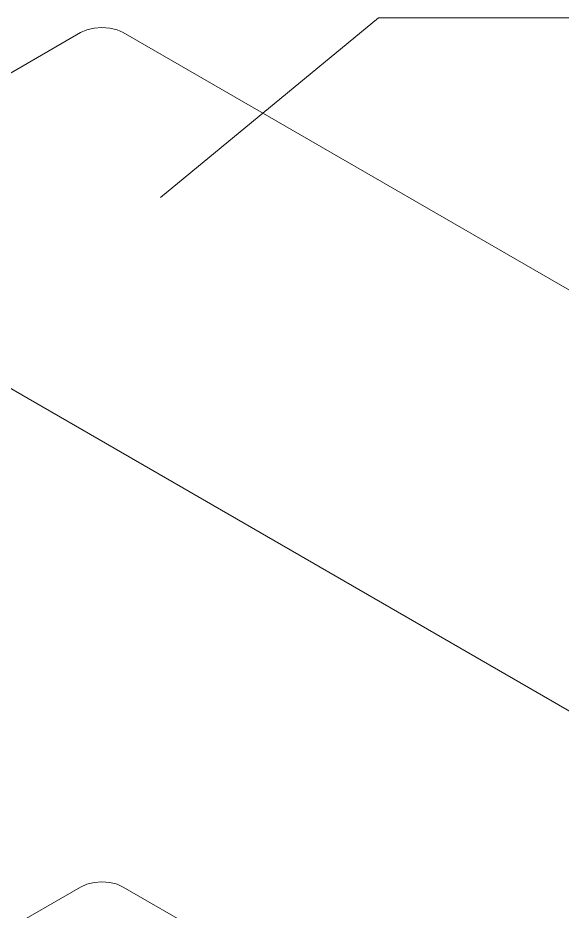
# Model space of a CAD drawing. Header units: millimetres. Extents: x -88595 to 880822, y -1054509 to -148035.
# Drawn here: x 414919 to 415278, y -309890 to -309301 of the extents above; entities that cross this region are included whole.
import ezdxf

# ---------------------------------------------------------------- set-up
doc = ezdxf.new("R2010")
doc.units = ezdxf.units.MM
doc.layers.add('Марки', color=7, linetype='Continuous', lineweight=20)
doc.layers.add('Оборудование', color=7, linetype='Continuous', lineweight=18)

# ---------------------------------------------------------------- blocks, each defined once
blk = doc.blocks.new('$0$ADSK_Наружный блок кондиционера сплит-системы1 - 4U85S2SL5FA-4475081-В_ОВ3_4')
at = {"layer": 'Оборудование'}
for p, q in [((-18867.73, 13611.59), (-19079.86, 13489.11)), ((-18238.4, 13264.58), (-18839.44, 13611.59)), ((-19079.86, 13472.78), (-18478.82, 13125.77)), ((-19079.86, 12925.73), (-18867.73, 13048.21)), ((-18839.44, 13048.21), (-18238.4, 12701.2))]:
    blk.add_line(p, q, dxfattribs=at)
for points in [[(-18839.44, 13611.59, 0), (-18843.59, 13613.42, 0), (-18848.41, 13614.58, 0), (-18853.59, 13614.97, 0), (-18858.76, 13614.58, 0), (-18863.59, 13613.42, 0), (-18867.73, 13611.59, 0)], [(-18867.73, 13048.21, 0), (-18863.59, 13050.04, 0), (-18858.76, 13051.2, 0), (-18853.59, 13051.59, 0), (-18848.41, 13051.2, 0), (-18843.59, 13050.04, 0), (-18839.44, 13048.21, 0)]]:
    blk.add_polyline3d(points, dxfattribs=at)
blk = doc.blocks.new('$0$ADSK_M_Оборудование1 - ADSK_Марка_15-3198495-В_ОВ3_4')
at = {"layer": 'Марки'}
blk.add_line((-15956.53, 12814.64), (-15256.53, 12814.64), dxfattribs=at)

msp = doc.modelspace()

# ---------------------------------------------------------------- linework, layer by layer
at = {"layer": 'Марки'}
msp.add_line((415013.28, -309419.58), (415157.29, -309301.16), dxfattribs=at)

# ---------------------------------------------------------------- block references
msp.add_blockref('$0$ADSK_M_Оборудование1 - ADSK_Марка_15-3198495-В_ОВ3_4', (431113.81, -322115.8), dxfattribs=at)
at = {"layer": 'Оборудование'}
msp.add_blockref('$0$ADSK_Наружный блок кондиционера сплит-системы1 - 4U85S2SL5FA-4475081-В_ОВ3_4', (433828.25, -322922.45), dxfattribs=at)

doc.saveas('drawing.dxf')
